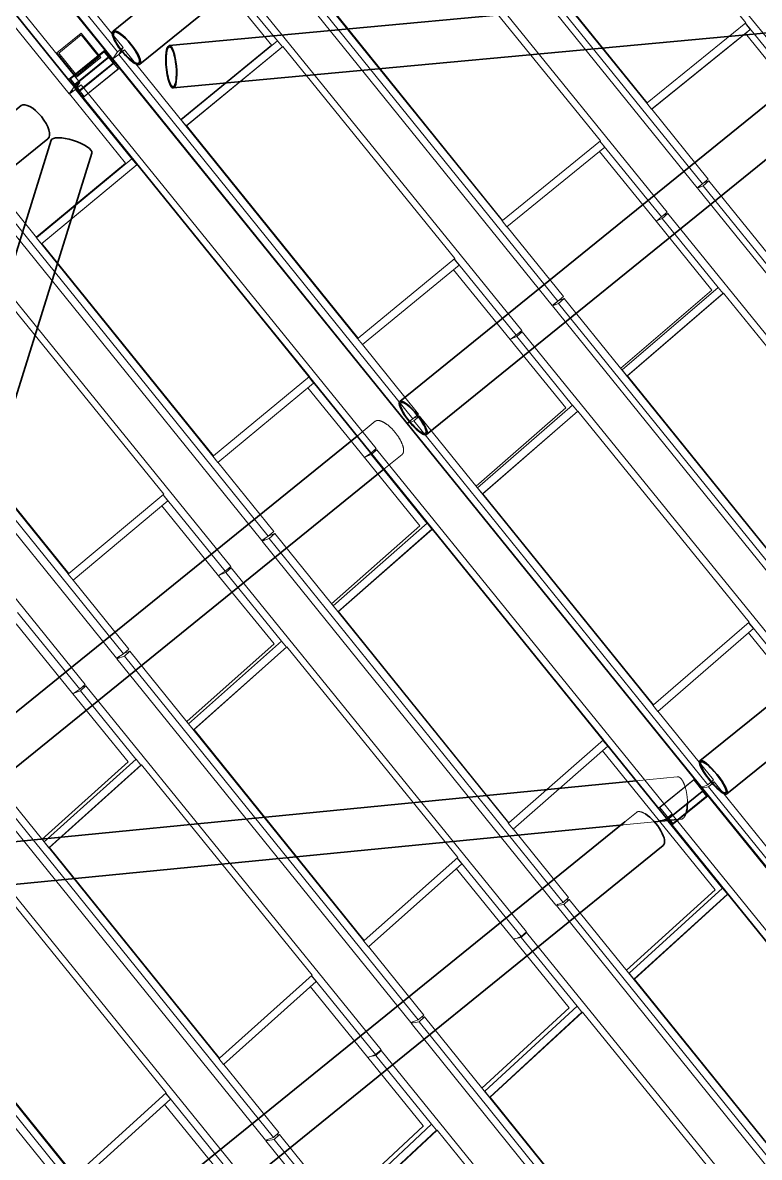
# Model space of a CAD drawing. Header units: millimetres. Extents: x 834681283 to 835686922, y 817551134 to 819407044.
# Drawn here: x 835605333 to 835610054, y 818174660 to 818181929 of the extents above; entities that cross this region are included whole.
import ezdxf

# ---------------------------------------------------------------- set-up
doc = ezdxf.new("R2010")
doc.units = ezdxf.units.MM
doc.header["$LTSCALE"] = 1200
doc.header["$MEASUREMENT"] = 0
for name, pattern in [('P01-MAGP-P-RF$0$P01_MS_01_N1-FloorPlan-PART2OFUPPERROOFSETTINGOUT$0$BH DASHED2', [3, 2, -1]), ('P01-MAGP-P-RF$0$P01_MS_01_N1-FloorPlan-PART2OFUPPERROOFSETTINGOUT$0$BH DASHED3', [2, 1, -1]), ('P01-MAGP-P-RF$0$PHANTOM', [2.5, 1.25, -0.25, 0.25, -0.25, 0.25, -0.25])]:
    doc.linetypes.add(name, pattern=pattern)
for name, color, linetype, lineweight in [('P01-MAGP-P-RF$0$MMH053__', 253, 'P01-MAGP-P-RF$0$PHANTOM', 40), ('P01-MAGP-P-RF$0$P01_MS_01_N1-FloorPlan-PART2OFUPPERROOFSETTINGOUT$0$S-BEAM', 253, 'Continuous', 35), ('P01-MAGP-P-RF$0$P01_MS_01_N1-FloorPlan-PART2OFUPPERROOFSETTINGOUT$0$S-BEAM-HIDN', 253, 'P01-MAGP-P-RF$0$P01_MS_01_N1-FloorPlan-PART2OFUPPERROOFSETTINGOUT$0$BH DASHED2', 18), ('P01-MAGP-P-RF$0$P01_MS_01_N1-FloorPlan-PART2OFUPPERROOFSETTINGOUT$0$S-COLS-HIDN', 253, 'P01-MAGP-P-RF$0$P01_MS_01_N1-FloorPlan-PART2OFUPPERROOFSETTINGOUT$0$BH DASHED3', 18), ('P01-MAGP-P-RF$0$ROOF MESH HALF TONE$0$A-GLAZ', 253, 'Continuous', 9)]:
    doc.layers.add(name, color=color, linetype=linetype, lineweight=lineweight)

# ---------------------------------------------------------------- blocks, each defined once
blk = doc.blocks.new('P01-MAGP-P-RF$0$P01_MS_01_N1-FloorPlan-PART2OFUPPERROOFSETTINGOUT$0$Circular Hollow Sections - CHS273x8_PSB100-8479220-PART 2 OF  UPPER ROOF SETTING OUT')
at = {"layer": 'P01-MAGP-P-RF$0$P01_MS_01_N1-FloorPlan-PART2OFUPPERROOFSETTINGOUT$0$S-BEAM'}
for p, q in [((82357.2, 64944.6), (77943.6, 64843.7)), ((77949.8, 64570.8), (82363.5, 64671.7))]:
    blk.add_line(p, q, dxfattribs=at)
for centre, major_axis, start_param, end_param in [((82360.4, 64808.1), (-3.1, 136.5), 3.141593, 6.283185), ((77946.7, 64707.2), (-3.1, 136.5), 0, 3.141593), ((77946.7, 64707.2), (-3.1, 136.5), 3.141593, 6.283185), ((77946.7, 64707.2), (-2.9, 128.5), 0, 3.141593), ((77946.7, 64707.2), (-2.9, 128.5), 3.141593, 6.283185)]:
    blk.add_ellipse(centre, major_axis=major_axis, ratio=0.242817, start_param=start_param, end_param=end_param, dxfattribs=at)
blk = doc.blocks.new('P01-MAGP-P-RF$0$P01_MS_01_N1-FloorPlan-PART2OFUPPERROOFSETTINGOUT$0$Circular Hollow Sections - CHS273x10_PSB97-8454419-PART 2 OF  UPPER ROOF SETTING OUT')
at = {"layer": 'P01-MAGP-P-RF$0$P01_MS_01_N1-FloorPlan-PART2OFUPPERROOFSETTINGOUT$0$S-BEAM'}
for p, q in [((86304.2, 67399.9), (79258, 62466.1)), ((79414.6, 62242.5), (86460.8, 67176.2))]:
    blk.add_line(p, q, dxfattribs=at)
for centre, major_axis, start_param, end_param in [((86382.5, 67288.1), (-78.3, 111.8), 3.141593, 6.283185), ((79336.3, 62354.3), (-78.3, 111.8), 0, 3.141593), ((79336.3, 62354.3), (-72.6, 103.6), 0, 3.141593), ((79336.3, 62354.3), (-78.3, 111.8), 3.141593, 6.283185), ((79336.3, 62354.3), (-72.6, 103.6), 3.141593, 6.283185)]:
    blk.add_ellipse(centre, major_axis=major_axis, ratio=0.248356, start_param=start_param, end_param=end_param, dxfattribs=at)
blk = doc.blocks.new('P01-MAGP-P-RF$0$P01_MS_01_N1-FloorPlan-PART2OFUPPERROOFSETTINGOUT$0$Circular Hollow Sections - CHS273x8_PSB100-8478956-PART 2 OF  UPPER ROOF SETTING OUT')
at = {"layer": 'P01-MAGP-P-RF$0$P01_MS_01_N1-FloorPlan-PART2OFUPPERROOFSETTINGOUT$0$S-BEAM'}
for p, q in [((77145.5, 64290.6), (75541.1, 60177.7)), ((75795.4, 60078.5), (77399.8, 64191.4))]:
    blk.add_line(p, q, dxfattribs=at)
for centre, major_axis, start_param, end_param in [((77272.7, 64241), (-127.2, 49.6), 3.141593, 6.283185), ((75668.3, 60128.1), (-127.2, 49.6), 3.141593, 6.283185), ((75668.3, 60128.1), (-119.7, 46.7), 3.141593, 6.283185), ((75668.3, 60128.1), (-127.2, 49.6), 0, 3.141593), ((75668.3, 60128.1), (-119.7, 46.7), 0, 3.141593)]:
    blk.add_ellipse(centre, major_axis=major_axis, ratio=0.309053, start_param=start_param, end_param=end_param, dxfattribs=at)
blk = doc.blocks.new('P01-MAGP-P-RF$0$P01_MS_01_N1-FloorPlan-PART2OFUPPERROOFSETTINGOUT$0$Circular Hollow Sections - CHS273x16_PSB98-8453871-PART 2 OF  UPPER ROOF SETTING OUT')
at = {"layer": 'P01-MAGP-P-RF$0$P01_MS_01_N1-FloorPlan-PART2OFUPPERROOFSETTINGOUT$0$S-BEAM'}
for p, q in [((76969.2, 64525.8), (70394.8, 59922.3)), ((70529.5, 59683.4), (77125.8, 64302.2))]:
    blk.add_line(p, q, dxfattribs=at)
for centre, major_axis, start_param, end_param in [((77047.5, 64414), (-78.3, 111.8), 3.141593, 6.283185), ((70272.3, 59669.9), (-78.3, 111.8), 4.101589, 4.882462), ((70272.3, 59669.9), (-72.6, 103.6), 4.168854, 4.824046)]:
    blk.add_ellipse(centre, major_axis=major_axis, ratio=0.414146, start_param=start_param, end_param=end_param, dxfattribs=at)
at = {"layer": 'P01-MAGP-P-RF$0$P01_MS_01_N1-FloorPlan-PART2OFUPPERROOFSETTINGOUT$0$S-BEAM-HIDN'}
for p, q in [((70394.8, 59922.3), (70194, 59781.7)), ((70350.5, 59558.1), (70529.5, 59683.3))]:
    blk.add_line(p, q, dxfattribs=at)
for major_axis, start_param, end_param in [((-72.6, 103.6), 0, 3.141593), ((-78.3, 111.8), 0, 3.141593), ((-78.3, 111.8), 4.882826, 6.283185), ((-72.6, 103.6), 4.82444, 6.283185), ((-72.6, 103.6), 3.141593, 4.16846), ((-78.3, 111.8), 3.141593, 4.101225)]:
    blk.add_ellipse((70272.3, 59669.9), major_axis=major_axis, ratio=0.414146, start_param=start_param, end_param=end_param, dxfattribs=at)
blk = doc.blocks.new('P01-MAGP-P-RF$0$P01_MS_01_N1-FloorPlan-PART2OFUPPERROOFSETTINGOUT$0$Circular Hollow Sections - CHS273x16_PSB98-8454246-PART 2 OF  UPPER ROOF SETTING OUT')
at = {"layer": 'P01-MAGP-P-RF$0$P01_MS_01_N1-FloorPlan-PART2OFUPPERROOFSETTINGOUT$0$S-BEAM'}
for p, q in [((84466.8, 69775.6), (77590.3, 64960.7)), ((77746.9, 64737), (84694.9, 69602.1))]:
    blk.add_line(p, q, dxfattribs=at)
for centre, major_axis, start_param, end_param in [((84616.6, 69713.9), (-78.3, 111.8), 3.141593, 5.564393), ((77668.6, 64848.8), (-78.3, 111.8), 0, 3.141593), ((77668.6, 64848.8), (-72.6, 103.6), 0, 3.141593), ((77668.6, 64848.8), (-78.3, 111.8), 3.141593, 6.283185), ((77668.6, 64848.8), (-72.6, 103.6), 3.141593, 6.283185)]:
    blk.add_ellipse(centre, major_axis=major_axis, ratio=0.27458, start_param=start_param, end_param=end_param, dxfattribs=at)
at = {"layer": 'P01-MAGP-P-RF$0$P01_MS_01_N1-FloorPlan-PART2OFUPPERROOFSETTINGOUT$0$S-BEAM-HIDN'}
blk.add_line((84538.3, 69825.7), (84466.8, 69775.7), dxfattribs=at)
blk.add_ellipse((84616.6, 69713.9), major_axis=(-78.3, 111.8), ratio=0.27458, start_param=5.564757, end_param=6.283185, dxfattribs=at)
blk = doc.blocks.new('P01-MAGP-P-RF$0$P01_MS_01_N1-FloorPlan-PART2OFUPPERROOFSETTINGOUT$0$Circular Hollow Sections - CHS273x10_PSB97-8454416-PART 2 OF  UPPER ROOF SETTING OUT')
at = {"layer": 'P01-MAGP-P-RF$0$P01_MS_01_N1-FloorPlan-PART2OFUPPERROOFSETTINGOUT$0$S-BEAM'}
for p, q in [((88027.7, 64944.4), (81016.7, 60035.2)), ((81173.3, 59811.6), (88079.4, 64647.3))]:
    blk.add_line(p, q, dxfattribs=at)
for centre, major_axis, start_param, end_param in [((88106, 64832.6), (-78.3, 111.8), 3.912535, 6.283185), ((81095, 59923.4), (-78.3, 111.8), 3.141593, 6.283185), ((81095, 59923.4), (-78.3, 111.8), 0, 3.141593), ((81095, 59923.4), (-72.6, 103.6), 0, 3.141593), ((81095, 59923.4), (-72.6, 103.6), 3.141593, 6.283185)]:
    blk.add_ellipse(centre, major_axis=major_axis, ratio=0.221574, start_param=start_param, end_param=end_param, dxfattribs=at)
at = {"layer": 'P01-MAGP-P-RF$0$P01_MS_01_N1-FloorPlan-PART2OFUPPERROOFSETTINGOUT$0$S-BEAM-HIDN'}
blk.add_line((88079.4, 64647.3), (88184.3, 64720.7), dxfattribs=at)
blk.add_ellipse((88106, 64832.6), major_axis=(-78.3, 111.8), ratio=0.221574, start_param=3.141593, end_param=3.91217, dxfattribs=at)
blk = doc.blocks.new('P01-MAGP-P-RF$0$P01_MS_01_N1-FloorPlan-PART2OFUPPERROOFSETTINGOUT$0$Circular Hollow Sections - CHS273x16_PSB98-8453937-PART 2 OF  UPPER ROOF SETTING OUT')
at = {"layer": 'P01-MAGP-P-RF$0$P01_MS_01_N1-FloorPlan-PART2OFUPPERROOFSETTINGOUT$0$S-BEAM'}
for p, q in [((80508.6, 59679.4), (73851, 55017.8)), ((74007.6, 54794.1), (80743.5, 59510.7))]:
    blk.add_line(p, q, dxfattribs=at)
for centre, major_axis, start_param, end_param in [((80665.2, 59622.5), (-78.3, 111.8), 3.141593, 5.452711), ((73929.3, 54906), (-78.3, 111.8), 3.141593, 6.283185), ((73929.3, 54906), (-72.6, 103.6), 3.141593, 6.283185), ((73929.3, 54906), (-72.6, 103.6), 0, 3.141593), ((73929.3, 54906), (-78.3, 111.8), 0, 3.141593)]:
    blk.add_ellipse(centre, major_axis=major_axis, ratio=0.383303, start_param=start_param, end_param=end_param, dxfattribs=at)
at = {"layer": 'P01-MAGP-P-RF$0$P01_MS_01_N1-FloorPlan-PART2OFUPPERROOFSETTINGOUT$0$S-BEAM-HIDN'}
blk.add_line((80586.9, 59734.3), (80508.6, 59679.5), dxfattribs=at)
blk.add_ellipse((80665.2, 59622.5), major_axis=(-78.3, 111.8), ratio=0.383303, start_param=5.453076, end_param=6.283185, dxfattribs=at)
blk = doc.blocks.new('P01-MAGP-P-RF$0$P01_MS_01_N1-FloorPlan-PART2OFUPPERROOFSETTINGOUT$0$Circular Hollow Sections - CHS273x10_PSB97-8454028-PART 2 OF  UPPER ROOF SETTING OUT')
at = {"layer": 'P01-MAGP-P-RF$0$P01_MS_01_N1-FloorPlan-PART2OFUPPERROOFSETTINGOUT$0$S-BEAM'}
for p, q in [((78969.6, 62264.2), (71900.7, 57314.4)), ((75588.6, 59563.5), (79126.2, 62040.6)), ((72057.3, 57090.8), (75273.4, 59342.7))]:
    blk.add_line(p, q, dxfattribs=at)
for major_axis, start_param, end_param in [((-78.3, 111.8), 0, 3.141593), ((-72.6, 103.6), 0, 3.141593), ((-78.3, 111.8), 3.141593, 6.283185), ((-72.6, 103.6), 3.141593, 6.283185)]:
    blk.add_ellipse((71979, 57202.6), major_axis=major_axis, ratio=0.398894, start_param=start_param, end_param=end_param, dxfattribs=at)
at = {"layer": 'P01-MAGP-P-RF$0$P01_MS_01_N1-FloorPlan-PART2OFUPPERROOFSETTINGOUT$0$S-BEAM-HIDN'}
for p, q in [((79092.3, 62350), (78969.7, 62264.2)), ((79126.3, 62040.6), (79248.9, 62126.4)), ((75273.4, 59342.8), (75588.6, 59563.5))]:
    blk.add_line(p, q, dxfattribs=at)
blk.add_ellipse((79170.6, 62238.2), major_axis=(-78.3, 111.8), ratio=0.398894, start_param=3.141593, end_param=6.283185, dxfattribs=at)
blk = doc.blocks.new('P01-MAGP-P-RF$0$P01_MS_01_N1-FloorPlan-PART2OFUPPERROOFSETTINGOUT$0$Circular Hollow Sections - CHS273x8_PSB100-8478778-PART 2 OF  UPPER ROOF SETTING OUT')
at = {"layer": 'P01-MAGP-P-RF$0$P01_MS_01_N1-FloorPlan-PART2OFUPPERROOFSETTINGOUT$0$S-BEAM'}
for p, q in [((80599.7, 59936.3), (75998.9, 59808.2)), ((76006.5, 59535.3), (80497.7, 59660.4)), ((80698, 59665.9), (80787.2, 59668.4)), ((80799.2, 59668.7), (80850.7, 59670.2))]:
    blk.add_line(p, q, dxfattribs=at)
for centre, major_axis, start_param, end_param in [((76002.7, 59671.7), (-3.8, 136.4), 0, 3.141593), ((76002.7, 59671.7), (-3.6, 128.5), 0, 3.141593), ((76002.7, 59671.7), (-3.8, 136.4), 3.141593, 6.283185), ((76002.7, 59671.7), (-3.6, 128.5), 3.141593, 6.283185), ((80867.8, 59807.2), (-3.8, 136.4), 3.873275, 4.411064)]:
    blk.add_ellipse(centre, major_axis=major_axis, ratio=0.371876, start_param=start_param, end_param=end_param, dxfattribs=at)
at = {"layer": 'P01-MAGP-P-RF$0$P01_MS_01_N1-FloorPlan-PART2OFUPPERROOFSETTINGOUT$0$S-BEAM-HIDN'}
for p, q in [((80864, 59943.7), (80599.7, 59936.3)), ((80497.8, 59660.4), (80698, 59665.9)), ((80787.3, 59668.4), (80799.2, 59668.7)), ((80850.7, 59670.2), (80871.6, 59670.8))]:
    blk.add_line(p, q, dxfattribs=at)
for start_param, end_param in [(4.411428, 6.283185), (3.141593, 3.872911)]:
    blk.add_ellipse((80867.8, 59807.2), major_axis=(-3.8, 136.4), ratio=0.371876, start_param=start_param, end_param=end_param, dxfattribs=at)
blk = doc.blocks.new('P01-MAGP-P-RF$0$ROOF MESH HALF TONE')
at = {"layer": 'P01-MAGP-P-RF$0$ROOF MESH HALF TONE$0$A-GLAZ', "lineweight": 5}
for p, q in [((75857.2, 67248), (77576.4, 64784.5)), ((77608.8, 64825.8), (75889.6, 67289.4)), ((77356.1, 64647.8), (75633.1, 67098.8)), ((82034.6, 64244.7), (80311.4, 66700.4)), ((79537.3, 66157.4), (81255.6, 63698.2)), ((81289.7, 63722), (79571.4, 66181.3)), ((80969.9, 64263.1), (79610.5, 66208.7)), ((80634.7, 66162.8), (81639.9, 64730.3)), ((81052.2, 63555.2), (79328.7, 66011)), ((79968, 65697), (80970.3, 64262.5)), ((80973.2, 64264.6), (79970.9, 65699.1)), ((80312.3, 63035.9), (78594.3, 65495.1)), ((79993, 63575.7), (78633.1, 65522.3)), ((78557.1, 65470.7), (80275, 63011.5)), ((79651.9, 65474.5), (80657.2, 64042.1)), ((77648.3, 64850.8), (77303.4, 65345)), ((78636.9, 64825), (78307.6, 65294.3)), ((80069.7, 62865.6), (78346, 65321.5)), ((78598.6, 64797.8), (78268, 65268.8)), ((77317, 64622.9), (76966.5, 65121.6)), ((77282.1, 64580.7), (76959.1, 65040.2)), ((79996.6, 63577.2), (78994.4, 65011.7)), ((77608.8, 64825.8), (77648.3, 64850.8)), ((77648.3, 64850.8), (77619.2, 64813.7)), ((77576.4, 64784.5), (77608.8, 64825.8)), ((77587, 64791.2), (77576.4, 64784.5)), ((77616.9, 64808.6), (77576.7, 64783.9)), ((77576.7, 64783.9), (77584.5, 64789.4)), ((77576.7, 64783.9), (79294.5, 62324.9)), ((77655.3, 64835.8), (77616.9, 64808.6)), ((79334.6, 62349.6), (77616.9, 64808.6)), ((77619.3, 64813.7), (77654.7, 64835.5)), ((79015.9, 62888.1), (77655.3, 64835.8)), ((78597.1, 64800), (77984.2, 64364.9)), ((77986.4, 64363.2), (78637.7, 64825.6)), ((78665.6, 64784.1), (78014.4, 64321.8)), ((78017.8, 64323.9), (78669, 64786.3)), ((78666.4, 64784.7), (78637.7, 64825.6)), ((78665.7, 64784.2), (78666.4, 64784.7)), ((78666.3, 64784.6), (78668.3, 64785.8)), ((78669, 64786.3), (79674.3, 63354)), ((81639.9, 64730.3), (80973.2, 64264.6)), ((81664.9, 64686.8), (81636.2, 64727.7)), ((81995.4, 64217.4), (81636.9, 64728.3)), ((77282.1, 64580.7), (77317, 64622.9)), ((77317, 64622.9), (77356.1, 64647.8)), ((77320.9, 64606.4), (77362.6, 64631.7)), ((77356.1, 64647.8), (77321.2, 64605.6)), ((77363.2, 64632.1), (77325.1, 64604.8)), ((79087, 62175.9), (77363.2, 64632.1)), ((80998.2, 64221), (81664.9, 64686.8)), ((81631.8, 64663), (80999.2, 64221.1)), ((81961.8, 64192.7), (81631.5, 64663.5)), ((81631.8, 64663), (81661.7, 64684.5)), ((77306.9, 64596.5), (77282.1, 64580.7)), ((77325.1, 64604.8), (77282.9, 64579.2)), ((77282.9, 64579.2), (77309.6, 64598.3)), ((77611.1, 64111.5), (77282.9, 64579.2)), ((77653.6, 64136.7), (77325.1, 64604.8)), ((77986.4, 64363.2), (78015.1, 64322.3)), ((78017.8, 64323.9), (78014.4, 64321.8)), ((79019.7, 62889.6), (78017.8, 64323.9)), ((80969.6, 64261.9), (80998.2, 64221)), ((80973.2, 64264.6), (80970.3, 64262.5)), ((81328.8, 63749.4), (80999, 64221.5)), ((78356.7, 61663.1), (76639, 64121.9)), ((77007.8, 63675.7), (76677.1, 64149.1)), ((77611.2, 64111.5), (77006.2, 63678)), ((77009.2, 63675), (77654.4, 64137.2)), ((77683, 64096.3), (77654.4, 64137.2)), ((76596.3, 64097), (78313.9, 61638.2)), ((77682.4, 64095.8), (77037.2, 63633.6)), ((77040.8, 63635.8), (77686, 64098)), ((77682.4, 64095.8), (77683, 64096.3)), ((77682.8, 64096.1), (77685.5, 64097.7)), ((77686, 64098), (78691, 62666)), ((80657.2, 64042.1), (79996.6, 63577.2)), ((80682, 63998.5), (80653.4, 64039.4)), ((81013.5, 63527.9), (80654.1, 64039.9)), ((80021.3, 63533.6), (80682, 63998.5)), ((80976.8, 63502.8), (80646.4, 63973.5)), ((78104.2, 61486.3), (76380.3, 63942.6)), ((81289.7, 63722), (81328.8, 63749.4)), ((78038.5, 62200.3), (77008.5, 63674.6)), ((77009.2, 63675), (77037.9, 63634.1)), ((81255.6, 63698.2), (81289.7, 63722)), ((81256.4, 63696.1), (81295.2, 63724.6)), ((81294.2, 63708.6), (81256.4, 63696.1)), ((81256.4, 63696.1), (82973.4, 61238.7)), ((81333, 63737.1), (81294.2, 63708.6)), ((83011.1, 61251.2), (81294.2, 63708.6)), ((81295.2, 63724.6), (81333, 63737.1)), ((82695.3, 61787.2), (81333, 63737.1)), ((77040.8, 63635.8), (77037.2, 63633.6)), ((78042.5, 62201.8), (77040.8, 63635.8)), ((79992.7, 63574.5), (80021.3, 63533.6)), ((79993, 63575.7), (79993.4, 63575.1)), ((79996.6, 63577.2), (79993.4, 63575.1)), ((80351.1, 63063.2), (80022.1, 63534.1)), ((80981.1, 63505.7), (81013.5, 63527.9)), ((81013.5, 63527.9), (81052.2, 63555.2)), ((81054.8, 63546.4), (81016.4, 63517.9)), ((81025.4, 63536.3), (81054.8, 63546.4)), ((82779.7, 61088.7), (81054.8, 63546.4)), ((77060.7, 61512.3), (75698.4, 63462.3)), ((81016.4, 63517.9), (80976.1, 63504)), ((81302.7, 63038.7), (80976.9, 63502.9)), ((81343.3, 63052.1), (81016.4, 63517.9)), ((75615.6, 63410), (77333.2, 60951.3)), ((77378.3, 60976.4), (75660.7, 63435)), ((76702.9, 63409.7), (77707.5, 61978.1)), ((79674.3, 63354), (79019.7, 62889.6)), ((79044.3, 62846), (79698.8, 63310.4)), ((79698.8, 63310.4), (79670.3, 63351.2)), ((80031.3, 62838.3), (79671, 63351.7)), ((77121.2, 60796.7), (75397.4, 63253.2)), ((79991.7, 62812.9), (79661.2, 63283.8)), ((80275, 63011.5), (80312.3, 63035.9)), ((80276.1, 63009.1), (80310.3, 63034.6)), ((80317, 63022.1), (80276.1, 63009.1)), ((80312.3, 63035.9), (80351.1, 63063.2)), ((80315.1, 63037.9), (80355.3, 63050.7)), ((80355.3, 63050.7), (80317, 63022.1)), ((82033.6, 60564.9), (80317, 63022.1)), ((81718.3, 61099.7), (80355.3, 63050.7)), ((81302.7, 63038.8), (80684.9, 62579)), ((80693.3, 62568.5), (81344.2, 63052.8)), ((81372.7, 63012), (81344.2, 63052.8)), ((77064.9, 61513.9), (76063.5, 62947.3)), ((80276.1, 63009.1), (81992.7, 60551.9)), ((81371.9, 63011.4), (80721.1, 62527.1)), ((80724.6, 62528.3), (81375.4, 63012.5)), ((81371.9, 63011.4), (81375.4, 63012.5)), ((81371.9, 63011.4), (81372.7, 63012)), ((81375.4, 63012.5), (82376.7, 61585.7)), ((79015.6, 62886.9), (79044.3, 62846)), ((79015.9, 62888), (79016.3, 62887.5)), ((79019.7, 62889.6), (79016.3, 62887.5)), ((79373, 62376.8), (79045, 62846.5)), ((79991.7, 62812.9), (79994.2, 62814.5)), ((80316.9, 62350), (79991.9, 62813)), ((80034.3, 62828.6), (79993.4, 62815.1)), ((79997.1, 62816.4), (80031.3, 62838.3)), ((80031.3, 62838.3), (80069.7, 62865.6)), ((80072.3, 62857.1), (80034.3, 62828.6)), ((80360.5, 62363.8), (80034.3, 62828.6)), ((80045.4, 62848.3), (80072.3, 62857.1)), ((81797.3, 60399.3), (80072.3, 62857.1)), ((78691, 62666), (78042.5, 62201.8)), ((78715.4, 62622.4), (78686.9, 62663.1)), ((79049, 62148.7), (78687.6, 62663.6)), ((78066.9, 62158.2), (78715.4, 62622.4)), ((79006.7, 62123.1), (78676, 62594.3)), ((80693.3, 62568.5), (80721.9, 62527.7)), ((80724.6, 62528.3), (80721.1, 62527.1)), ((81722.2, 61100.2), (80724.6, 62528.3)), ((79334.6, 62349.6), (79373, 62376.8)), ((79294.5, 62324.9), (79334.6, 62349.6)), ((79295.6, 62322.2), (79320.4, 62340.8)), ((79339.5, 62335.6), (79295.6, 62322.2)), ((79295.6, 62322.2), (81012.1, 59865.1)), ((79338.4, 62352.2), (79377.5, 62364.2)), ((79377.5, 62364.2), (79339.5, 62335.6)), ((81056, 59878.5), (79339.5, 62335.6)), ((80740.3, 60413.4), (79377.5, 62364.2)), ((80317, 62350), (79707.8, 61891.3)), ((79717.2, 61879.4), (80361.3, 62364.4)), ((80389, 62323.1), (79745, 61838.1)), ((79748.7, 61839.3), (80392.8, 62324.2)), ((80389.8, 62323.6), (80361.3, 62364.4)), ((80389.8, 62322), (80387.1, 62325.9)), ((80389, 62323.1), (80392.8, 62324.2)), ((80389.1, 62323.1), (80389.8, 62323.6)), ((80392.8, 62324.2), (81393.1, 60898.9)), ((78038.2, 62199.2), (78066.9, 62158.2)), ((78038.5, 62200.2), (78038.9, 62199.7)), ((78042.5, 62201.8), (78038.9, 62199.7)), ((78394.7, 61690.3), (78067.5, 62158.7)), ((79013.1, 62126.9), (79049, 62148.7)), ((79049, 62148.7), (79087, 62175.9)), ((79089.6, 62167.8), (79052, 62139.2)), ((79064.7, 62160), (79089.6, 62167.8)), ((80814.6, 59709.9), (79089.6, 62167.8)), ((79006.7, 62123.1), (79010.3, 62125.3)), ((79331.2, 61661.2), (79006.9, 62123.2)), ((79052, 62139.2), (79009.5, 62125.8)), ((79377.5, 61675.3), (79052, 62139.2)), ((77707.5, 61978.1), (77064.9, 61513.9)), ((77089.1, 61470.3), (77731.7, 61934.6)), ((77731.7, 61934.6), (77703.3, 61975.1)), ((78066.5, 61459), (77704, 61975.5)), ((78021.8, 61433.3), (77690.8, 61905)), ((79717.2, 61879.4), (79745.7, 61838.7)), ((79748.7, 61839.3), (79745, 61838.1)), ((80745.3, 60412.8), (79748.7, 61839.3)), ((78313.9, 61638.2), (78356.7, 61663.1)), ((78315.1, 61635.2), (78335.5, 61650.8)), ((78361.7, 61649), (78315.1, 61635.2)), ((78356.7, 61663.1), (78394.7, 61690.3)), ((78361.3, 61666.4), (78399.3, 61677.6)), ((78399.3, 61677.6), (78361.7, 61649)), ((80078.2, 59192), (78361.7, 61649)), ((79764.1, 59724.1), (78399.3, 61677.6)), ((79331.2, 61661.2), (78730.6, 61203.4)), ((78740.9, 61190.1), (79378.3, 61675.9)), ((79406.8, 61635.2), (79378.3, 61675.9)), ((78315.1, 61635.2), (80031.6, 59178.2)), ((79406.1, 61634.7), (78768.7, 61148.9)), ((78772.6, 61150.1), (79410, 61635.9)), ((79406.1, 61634.7), (79410, 61635.9)), ((79406.1, 61634.7), (79406.8, 61635.2)), ((79410, 61635.9), (80409.2, 60212.2)), ((77060.4, 61511.3), (77089.1, 61470.3)), ((77060.7, 61512.2), (77061.1, 61511.7)), ((77064.9, 61513.9), (77061.1, 61511.7)), ((77416, 61003.6), (77089.7, 61470.8)), ((78021.8, 61433.3), (78026.8, 61436.2)), ((78345.6, 60972.5), (78022.1, 61433.5)), ((78069.6, 61449.8), (78026.2, 61436.6)), ((78029, 61437.5), (78066.5, 61459)), ((78066.5, 61459), (78104.2, 61486.3)), ((78106.8, 61478.5), (78069.6, 61449.8)), ((78394.5, 60986.9), (78069.6, 61449.8)), ((78083.5, 61471.4), (78106.8, 61478.5)), ((79831.8, 59020.5), (78106.8, 61478.5)), ((77083.8, 60769.4), (76720.2, 61287.6)), ((77037.1, 60743.7), (76705.7, 61216)), ((78740.9, 61190.1), (78769.4, 61149.4)), ((78772.6, 61150.1), (78768.7, 61148.9)), ((79768, 59725.3), (78772.6, 61150.1)), ((77378.3, 60976.4), (77416, 61003.6)), ((77420.7, 60991), (77383.5, 60962.3)), ((77383.8, 60980.4), (77420.7, 60991)), ((78785.9, 59037), (77420.7, 60991)), ((77764.2, 60500.7), (78395.2, 60987.4)), ((78423.6, 60946.8), (78395.2, 60987.4)), ((77333.2, 60951.3), (77378.3, 60976.4)), ((77383.5, 60962.3), (77334.4, 60948.2)), ((77334.4, 60948.2), (77352.1, 60961.9)), ((77334.4, 60948.2), (79051, 58491.3)), ((79100.1, 58505.4), (77383.5, 60962.3)), ((78345.7, 60972.5), (77753, 60515.4)), ((78423, 60946.3), (77792, 60459.6)), ((77796.2, 60460.8), (78427.2, 60947.5)), ((78423, 60946.3), (78427.2, 60947.5)), ((78423, 60946.3), (78423.6, 60946.8)), ((78427.2, 60947.5), (79425.1, 59525.5)), ((81393.1, 60898.9), (80745.3, 60412.8)), ((80769.3, 60370.3), (81417.1, 60856.4)), ((81417.1, 60856.4), (81389.4, 60896.1)), ((81759.3, 60370.7), (81390.1, 60896.7)), ((77044.9, 60748), (77083.8, 60769.4)), ((77083.8, 60769.4), (77121.2, 60796.7)), ((77124, 60789.2), (77087.2, 60760.4)), ((77102, 60782.7), (77124, 60789.2)), ((78848.8, 58331.1), (77124, 60789.2)), ((81716, 60356.5), (81383.1, 60830.9)), ((77037.1, 60743.7), (77043.7, 60747.4)), ((77360.3, 60283.8), (77037.4, 60743.9)), ((77087.2, 60760.4), (77043.4, 60747.6)), ((77411.4, 60298.4), (77087.2, 60760.4)), ((77764.2, 60500.7), (77792.6, 60460)), ((77796.2, 60460.8), (77792, 60459.6)), ((78790.4, 59037.7), (77796.2, 60460.8)), ((80740.3, 60413.3), (80741.5, 60411.6)), ((80740.7, 60411), (80769.3, 60370.3)), ((80745.3, 60412.8), (80741.5, 60411.6)), ((81094, 59907), (80770, 60370.8)), ((76353.5, 60261.1), (78070.3, 57804.3)), ((78121.6, 57818.6), (76404.8, 60275.4)), ((77807.7, 58349.3), (76441.7, 60304.2)), ((77360.3, 60283.8), (76775, 59827.1)), ((76787, 59811.2), (77412, 60298.9)), ((77439.8, 60257.8), (76814.8, 59770.2)), ((76819.2, 59771.4), (77444.2, 60259.1)), ((77440.4, 60258.3), (77412, 60298.9)), ((77439.8, 60257.8), (77444.2, 60259.1)), ((77439.9, 60257.9), (77440.4, 60258.3)), ((77444.2, 60259.1), (78440.8, 58838.7)), ((80409.2, 60212.2), (79768, 59725.3)), ((80433, 60169.8), (80405.4, 60209.3)), ((80777, 59681.3), (80406.1, 60209.8)), ((79791.8, 59682.8), (80433, 60169.8)), ((80730.9, 59666.8), (80397.1, 60142.5)), ((77865.7, 57641.8), (76141.2, 60099.9)), ((81056, 59878.5), (81094, 59907)), ((81097.2, 59894.8), (81059.2, 59865.5)), ((81074.6, 59892.5), (81097.2, 59894.8)), ((82458.6, 57945.1), (81097.2, 59894.8)), ((81012.1, 59865.1), (81056, 59878.5)), ((81014.2, 59860.8), (81024.7, 59868.9)), ((81059.2, 59865.5), (81014.2, 59860.8)), ((81014.2, 59860.8), (82728.7, 57405.6)), ((82773.6, 57410.2), (81059.2, 59865.5)), ((76787, 59811.2), (76815.4, 59770.6)), ((76819.2, 59771.4), (76814.8, 59770.2)), ((77812.4, 58350), (76819.2, 59771.4)), ((79763.3, 59723.5), (79791.8, 59682.8)), ((79768, 59725.3), (79764.1, 59724.1)), ((80115.8, 59220.6), (79792.5, 59683.3)), ((80776.3, 59676.2), (80732.6, 59670.8)), ((80756, 59674.6), (80777, 59681.3)), ((80813.8, 59705.7), (80776.3, 59676.2)), ((81103.5, 59210.1), (80776.3, 59676.2)), ((80777, 59681.3), (80814.6, 59709.9)), ((80808.2, 59705), (80813.8, 59705.7)), ((82540.8, 57245.9), (80813.8, 59705.7)), ((76828.9, 57661.4), (75462.1, 59617.2)), ((80730.9, 59666.8), (80735.3, 59668.1)), ((81055.7, 59204.8), (80731.3, 59666.9)), ((75372.3, 59573.9), (77089.4, 57117)), ((77142.5, 57131.5), (75425.5, 59588.4)), ((76461.2, 59570.6), (77456.6, 58151.8)), ((79425.1, 59525.5), (78790.4, 59037.7)), ((78814, 58995.3), (79448.7, 59483.1)), ((79448.7, 59483.1), (79421.2, 59522.5)), ((79794.6, 58991.8), (79421.8, 59523)), ((79746, 58977), (79411.1, 59454.2)), ((80031.6, 59178.2), (80078.2, 59192)), ((80033.7, 59173.8), (80044, 59181.9)), ((80081.8, 59178.7), (80033.7, 59173.8)), ((80033.7, 59173.8), (81748.2, 56718.6)), ((80078.2, 59192), (80115.8, 59220.6)), ((80119.3, 59208.2), (80081.8, 59178.7)), ((81796.3, 56723.5), (80081.8, 59178.7)), ((80096.4, 59205.8), (80119.3, 59208.2)), ((81481.5, 57257.5), (80119.3, 59208.2)), ((81055.8, 59204.8), (80453, 58730.3)), ((80468.4, 58710.2), (81104.4, 59210.9)), ((81131.8, 59169.8), (80495.7, 58669.2)), ((80499.8, 58669.6), (81135.9, 59170.3)), ((81132.7, 59170.5), (81104.4, 59210.9)), ((81131.8, 59169.9), (81132.7, 59170.5)), ((81131.8, 59169.8), (81135.9, 59170.3)), ((81135.9, 59170.3), (82127.1, 57758.5)), ((76833.7, 57662.3), (75841.5, 59082)), ((78785.6, 59036), (78814, 58995.3)), ((78785.9, 59037), (78786.2, 59036.5)), ((78790.4, 59037.7), (78786.2, 59036.5)), ((79137.3, 58534), (78814.7, 58995.8)), ((79746, 58977), (79752, 58978.9)), ((80070.2, 58515.8), (79746.4, 58977.2)), ((79794.3, 58986.7), (79749.4, 58981.3)), ((79771, 58984.6), (79794.6, 58991.8)), ((79831.4, 59016.3), (79794.3, 58986.7)), ((80120.9, 58521.4), (79794.3, 58986.7)), ((79794.6, 58991.8), (79831.8, 59020.5)), ((79825.4, 59015.5), (79831.4, 59016.3)), ((81558.2, 56556.5), (79831.4, 59016.3)), ((78440.8, 58838.7), (77812.4, 58350)), ((78464.3, 58796.4), (78436.9, 58835.6)), ((78811.9, 58302.4), (78437.4, 58836.1)), ((77835.8, 58307.7), (78464.3, 58796.4)), ((78761, 58287.5), (78425.2, 58766)), ((80468.4, 58710.2), (80496.6, 58669.8)), ((80499.8, 58669.6), (80495.7, 58669.2)), ((81486.1, 57257.2), (80499.8, 58669.6)), ((79100.1, 58505.4), (79137.3, 58534)), ((79141.1, 58521.6), (79104, 58492)), ((79118.1, 58519.2), (79141.1, 58521.6)), ((80504.1, 56570), (79141.1, 58521.6)), ((80070.3, 58515.9), (79476.6, 58041.2)), ((79493, 58019.4), (80121.8, 58522.1)), ((80149.9, 58481.9), (80121.8, 58522.1)), ((79051, 58491.3), (79100.1, 58505.4)), ((79053, 58486.8), (79063, 58494.7)), ((79104, 58492), (79053, 58486.8)), ((79053, 58486.8), (80767.8, 56031.6)), ((80818.7, 56036.8), (79104, 58492)), ((80149.1, 58481.2), (79520.4, 57978.5)), ((79524.7, 57979), (80153.5, 58481.7)), ((80149.1, 58481.2), (80153.5, 58481.7)), ((80149.2, 58481.2), (80149.9, 58481.9)), ((80153.5, 58481.7), (81142.4, 57073)), ((77807.4, 58348.3), (77835.8, 58307.7)), ((77807.7, 58349.3), (77808, 58348.8)), ((77812.4, 58350), (77808, 58348.8)), ((78158.4, 57847.3), (77836.4, 58308.2)), ((78812.2, 58297.1), (78766.8, 58291.8)), ((78785.2, 58294.5), (78811.9, 58302.4)), ((78811.9, 58302.4), (78848.8, 58331.1)), ((78848.9, 58326.8), (78812.2, 58297.1)), ((79138.2, 57832.8), (78812.2, 58297.1)), ((78842.3, 58326.1), (78848.9, 58326.8)), ((80575.2, 55867.2), (78848.9, 58326.8)), ((78761, 58287.5), (78769.2, 58289.9)), ((79084.9, 57826.9), (78761.6, 58287.6)), ((77456.6, 58151.8), (76833.7, 57662.3)), ((77829.1, 57613.1), (77453.1, 58149.1)), ((76857, 57620.1), (77479.9, 58109.6)), ((77776.3, 57598), (77439.6, 58078)), ((77479.9, 58109.6), (77452.6, 58148.7)), ((79493, 58019.4), (79521.2, 57979.1)), ((79524.7, 57979), (79520.4, 57978.5)), ((80508.9, 56569.8), (79524.7, 57979)), ((78070.3, 57804.3), (78121.6, 57818.6)), ((78072.2, 57799.8), (78081.6, 57807.4)), ((78125.7, 57805.3), (78072.2, 57799.8)), ((78072.2, 57799.8), (79787.4, 55344.5)), ((78121.6, 57818.6), (78158.4, 57847.3)), ((78162.4, 57835), (78125.7, 57805.3)), ((79840.9, 55350), (78125.7, 57805.3)), ((78139.7, 57832.7), (78162.4, 57835)), ((79526.4, 55882.4), (78162.4, 57835)), ((79085, 57826.9), (78499.8, 57352.1)), ((78517.1, 57328.7), (79138.9, 57833.4)), ((79166.3, 57792.6), (78544.5, 57288)), ((78549.1, 57288.5), (79170.9, 57793.1)), ((79167, 57793.2), (79138.9, 57833.4)), ((79166.3, 57792.6), (79170.9, 57793.1)), ((79166.4, 57792.6), (79167, 57793.2)), ((79170.9, 57793.1), (80157.5, 56387.4))]:
    blk.add_line(p, q, dxfattribs=at)
blk = doc.blocks.new('P01-MAGP-P-RF')
at = {"layer": 'P01-MAGP-P-RF$0$P01_MS_01_N1-FloorPlan-PART2OFUPPERROOFSETTINGOUT$0$S-BEAM'}
for p, q in [((835299880.5, 818161011.4), (835296124.5, 818165649.9)), ((835295891.4, 818165461.1), (835299647.4, 818160822.6)), ((835299880.5, 818161011.4), (835299647.4, 818160822.6)), ((835299656.4, 818160827.4), (835299874, 818161003.6)), ((835299874, 818161003.6), (835299919.3, 818160947.7)), ((835299927, 818160954), (835299880.5, 818161011.4)), ((835299903.6, 818160967), (835299686, 818160790.8)), ((835299686.4, 818160790.3), (835299904, 818160966.5)), ((835299709.6, 818160745.7), (835299942.8, 818160934.5)), ((835299934.6, 818160928.8), (835299717, 818160752.5)), ((835299919.3, 818160947.7), (835299934.6, 818160928.8)), ((835299942.8, 818160934.5), (835299927, 818160954)), ((835303718.4, 818156271.8), (835299942.8, 818160934.5)), ((835299647.4, 818160822.6), (835299693.9, 818160765.2)), ((835299701.7, 818160771.5), (835299656.4, 818160827.4)), ((835299693.9, 818160765.2), (835299709.6, 818160745.7)), ((835299717, 818160752.5), (835299701.7, 818160771.5)), ((835299709.6, 818160745.7), (835303485.3, 818156083)), ((835303718.4, 818156271.8), (835303485.3, 818156083)), ((835303710.7, 818156265.5), (835303737.4, 818156232.5)), ((835303746.3, 818156237.4), (835303718.4, 818156271.8)), ((835303513.2, 818156048.6), (835303746.3, 818156237.4)), ((835303737.4, 818156232.5), (835303519.8, 818156056.3)), ((835307521.8, 818151574.9), (835303746.3, 818156237.4)), ((835303485.3, 818156083), (835303513.2, 818156048.6)), ((835303519.8, 818156056.3), (835303493.1, 818156089.3)), ((835303513.2, 818156048.6), (835307288.6, 818151386.1))]:
    blk.add_line(p, q, dxfattribs=at)
at = {"layer": 'P01-MAGP-P-RF$0$P01_MS_01_N1-FloorPlan-PART2OFUPPERROOFSETTINGOUT$0$S-BEAM-HIDN'}
for p, q in [((835299911.4, 818160973.3), (835299903.7, 818160967)), ((835299740.1, 818160708.2), (835299973.2, 818160897)), ((835299934.6, 818160928.7), (835299964.2, 818160892.2)), ((835299964.2, 818160892.2), (835299746.6, 818160716)), ((835299686, 818160790.8), (835299678.2, 818160784.5)), ((835299746.6, 818160716), (835299717, 818160752.5)), ((835303659.7, 818156344.3), (835303426.6, 818156155.5)), ((835303435.5, 818156160.4), (835303653.1, 818156336.6)), ((835303653.1, 818156336.6), (835303710.7, 818156265.5)), ((835303493, 818156089.3), (835303435.5, 818156160.4))]:
    blk.add_line(p, q, dxfattribs=at)
at = {"layer": 'P01-MAGP-P-RF$0$P01_MS_01_N1-FloorPlan-PART2OFUPPERROOFSETTINGOUT$0$S-COLS-HIDN'}
for p, q in [((835299572.6, 818160994.4), (835299728.1, 818161120.3)), ((835299853.9, 818160964.8), (835299728.1, 818161120.3)), ((835299583.9, 818160993.2), (835299726.9, 818161109)), ((835299842.7, 818160966), (835299726.9, 818161109)), ((835299698.5, 818160839), (835299572.6, 818160994.4)), ((835299583.9, 818160993.2), (835299699.7, 818160850.2)), ((835299698.5, 818160839), (835299853.9, 818160964.8)), ((835299699.7, 818160850.2), (835299842.7, 818160966))]:
    blk.add_line(p, q, dxfattribs=at)
at = {"layer": 'P01-MAGP-P-RF$0$MMH053__', "rotation": 3.998948738169357}
blk.add_blockref('P01-MAGP-P-RF$0$ROOF MESH HALF TONE', (835227060.7, 818090920.1), dxfattribs=at)
at = {"layer": 'P01-MAGP-P-RF$0$P01_MS_01_N1-FloorPlan-PART2OFUPPERROOFSETTINGOUT$0$S-BEAM', "linetype": 'P01-MAGP-P-RF$0$P01_MS_01_N1-FloorPlan-PART2OFUPPERROOFSETTINGOUT$0$BH DASHED2', "lineweight": 18, "rotation": 3.998948738169357}
for name in ['P01-MAGP-P-RF$0$P01_MS_01_N1-FloorPlan-PART2OFUPPERROOFSETTINGOUT$0$Circular Hollow Sections - CHS273x16_PSB98-8454246-PART 2 OF  UPPER ROOF SETTING OUT', 'P01-MAGP-P-RF$0$P01_MS_01_N1-FloorPlan-PART2OFUPPERROOFSETTINGOUT$0$Circular Hollow Sections - CHS273x10_PSB97-8454416-PART 2 OF  UPPER ROOF SETTING OUT', 'P01-MAGP-P-RF$0$P01_MS_01_N1-FloorPlan-PART2OFUPPERROOFSETTINGOUT$0$Circular Hollow Sections - CHS273x16_PSB98-8453871-PART 2 OF  UPPER ROOF SETTING OUT', 'P01-MAGP-P-RF$0$P01_MS_01_N1-FloorPlan-PART2OFUPPERROOFSETTINGOUT$0$Circular Hollow Sections - CHS273x10_PSB97-8454028-PART 2 OF  UPPER ROOF SETTING OUT', 'P01-MAGP-P-RF$0$P01_MS_01_N1-FloorPlan-PART2OFUPPERROOFSETTINGOUT$0$Circular Hollow Sections - CHS273x8_PSB100-8478778-PART 2 OF  UPPER ROOF SETTING OUT', 'P01-MAGP-P-RF$0$P01_MS_01_N1-FloorPlan-PART2OFUPPERROOFSETTINGOUT$0$Circular Hollow Sections - CHS273x16_PSB98-8453937-PART 2 OF  UPPER ROOF SETTING OUT']:
    blk.add_blockref(name, (835227060.7, 818090920.1), dxfattribs=at)
at = {"layer": 'P01-MAGP-P-RF$0$P01_MS_01_N1-FloorPlan-PART2OFUPPERROOFSETTINGOUT$0$S-BEAM', "rotation": 3.998948738169357}
for name in ['P01-MAGP-P-RF$0$P01_MS_01_N1-FloorPlan-PART2OFUPPERROOFSETTINGOUT$0$Circular Hollow Sections - CHS273x10_PSB97-8454419-PART 2 OF  UPPER ROOF SETTING OUT', 'P01-MAGP-P-RF$0$P01_MS_01_N1-FloorPlan-PART2OFUPPERROOFSETTINGOUT$0$Circular Hollow Sections - CHS273x8_PSB100-8479220-PART 2 OF  UPPER ROOF SETTING OUT', 'P01-MAGP-P-RF$0$P01_MS_01_N1-FloorPlan-PART2OFUPPERROOFSETTINGOUT$0$Circular Hollow Sections - CHS273x8_PSB100-8478956-PART 2 OF  UPPER ROOF SETTING OUT']:
    blk.add_blockref(name, (835227060.7, 818090920.1), dxfattribs=at)

msp = doc.modelspace()

# ---------------------------------------------------------------- block references
msp.add_blockref('P01-MAGP-P-RF', (305980.4, 20741.3))

doc.saveas('drawing.dxf')
